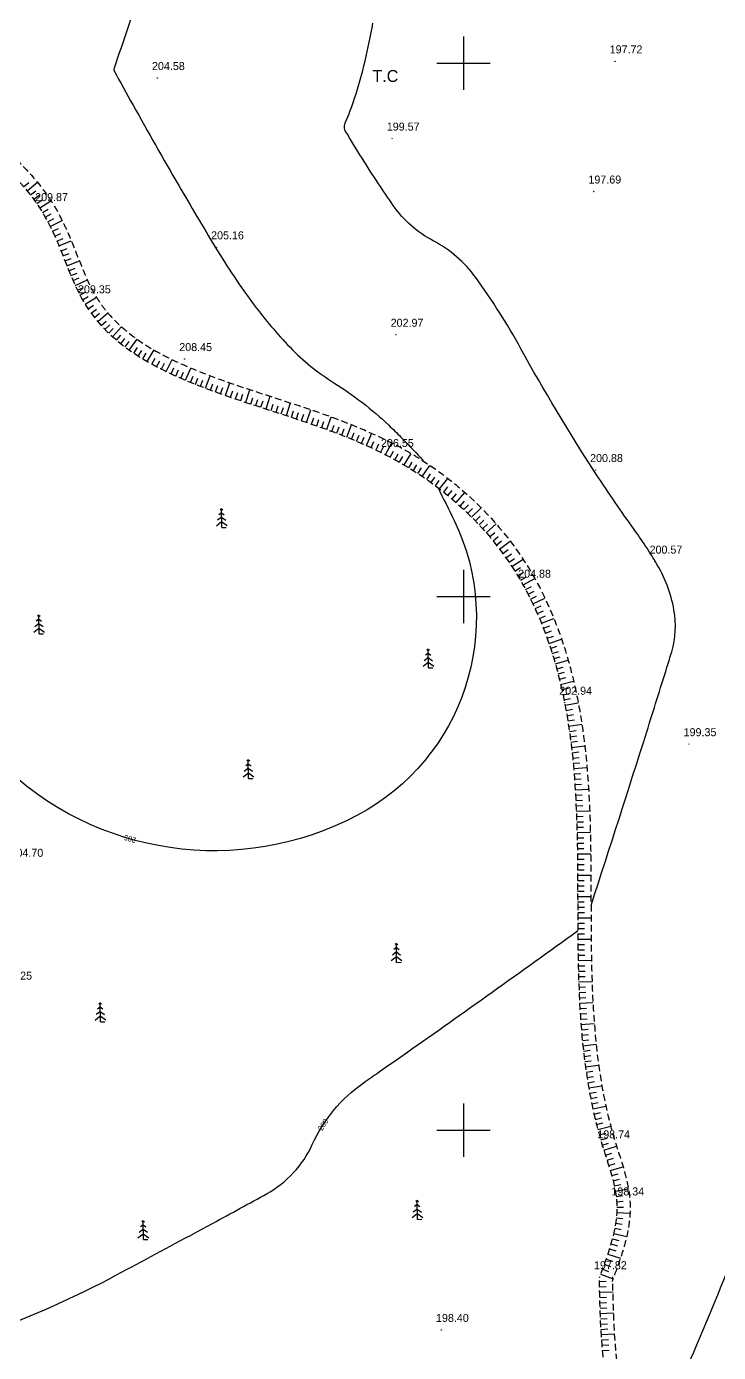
# Model space of a CAD drawing. Extents: x -83928 to -81707, y 15464 to 18601.
# Drawn here: x -82363.7 to -82104.5, y 16116.6 to 16613.7 of the extents above; entities that cross this region are included whole.
import ezdxf
from ezdxf.enums import TextEntityAlignment as Align

# ---------------------------------------------------------------- set-up
doc = ezdxf.new("R2010")
doc.units = 0
doc.header["$MEASUREMENT"] = 0
doc.linetypes.add('INTERROMPU', pattern=[0.75, 0.5, -0.25])
for name, color, linetype in [('ALT', 7, 'Continuous'), ('Carroyage 1', 7, 'Continuous'), ('CNiv_1', 1, 'Continuous'), ('CONST', 7, 'Continuous'), ('Cotation CN', 6, 'Continuous'), ('LIMITE', 40, 'INTERROMPU'), ('POINTS', 3, 'Continuous'), ('Talus', 5, 'Continuous'), ('USL', 2, 'Continuous')]:
    doc.layers.add(name, color=color, linetype=linetype)

# ---------------------------------------------------------------- blocks, each defined once
blk = doc.blocks.new('CotaCNiv')
at = {"invisible_edges": 15}
blk.add_3dface([(-0.5, -0.5), (0.5, -0.5), (0.5, 0.5), (-0.5, 0.5)], dxfattribs=at)
blk.add_3dface([(-0.5, -0.5), (0.5, -0.5), (0.5, 0.5), (-0.5, 0.5)], dxfattribs=at)
blk.add_attdef('ALTCNIV', text='', height=0.4).set_placement((0, 0), align=Align.MIDDLE)
blk = doc.blocks.new('T10')
at = {"layer": 'USL'}
for p, q in [((0.02, 2.78), (-0.5, 2.4)), ((0.02, 3.53), (-0.26, 3.33)), ((-0.02, 3.53), (0.26, 3.33)), ((-0.02, 2.78), (0.5, 2.4)), ((0, 0), (0, 3.5)), ((-1, 0.34), (-0.02, 1.1)), ((0.02, 1.94), (-0.77, 1.36)), ((-0.02, 1.94), (0.77, 1.36)), ((-0.02, 1.1), (1.01, 0.34)), ((0, 0), (0.83, 0))]:
    blk.add_line(p, q, dxfattribs=at)

msp = doc.modelspace()

# ---------------------------------------------------------------- linework, layer by layer
at = {"layer": 'Carroyage 1'}
for p, q in [((-82200, 16610), (-82200, 16590)), ((-82210, 16600), (-82190, 16600)), ((-82200, 16410), (-82200, 16390)), ((-82210, 16400), (-82190, 16400)), ((-82200, 16210), (-82200, 16190)), ((-82210, 16200), (-82190, 16200))]:
    msp.add_line(p, q, dxfattribs=at)
at = {"layer": 'CNiv_1'}
for points, elevation in [([(-82317.39, 16637.91, 0.000056), (-82325.75, 16613.25, 0.000074), (-82330.86, 16598.16, 0.002728), (-82331, 16597.75, 0.203775), (-82330.96, 16597.33, 0.005544), (-82323.8, 16584.2, 0.003549), (-82306.7, 16554.18, 0.004553), (-82293, 16531, 0.024594), (-82278.4, 16509.29, 0.031079), (-82265, 16493.5, 0.061916), (-82248.53, 16480.14, -0.050494), (-82228, 16464.25, -0.009024), (-82223.46, 16459.78, -0.005332), (-82216, 16452, -0.030874), (-82214.96, 16450.75, -0.030874)], 205), ([(-82152.22, 16284.19, 0.00257), (-82131.33, 16349.33, 0.000891), (-82123.77, 16373.48, 0.003686), (-82122, 16379.33, 0.116331), (-82121.14, 16394.96, 0.093923), (-82128, 16413, 0.018008), (-82136.91, 16426.39, -0.011602), (-82151, 16447, -0.018657), (-82178.48, 16492.92, 0.031615), (-82195.4, 16519.6, 0.115008), (-82211.3, 16533.36, -0.120632), (-82226.33, 16546.67, -0.005637), (-82231.83, 16554.79, -0.004869), (-82238, 16564.33, -0.008563), (-82244.28, 16574.64, -0.103068), (-82244.6, 16575.6, -0.13602), (-82244.28, 16577.67, 0.028587), (-82240.8, 16586.8, 0.034115), (-82233.92, 16615.03, -0.07079)], 200), ([(-82209.67, 16440.92, -0.005939), (-82203.5, 16428.5, -0.402892), (-82239.72, 16318.03, -0.327781), (-82373.66, 16337.66, -0.327781)], 205), ([(-81927.18, 16183.97, -0.013348), (-81927.72, 16185.18, 0.102223), (-81966, 16241, 0.005132), (-81991.13, 16264.67, 0.009547), (-82005, 16277, 0.055304), (-82032.18, 16295.46, 0.245566), (-82040, 16295.5, 0.104274), (-82044.94, 16291.47, 0.056416), (-82051.2, 16281.6, 0.014462), (-82062.11, 16257.43, 0.024173), (-82067.5, 16242.5, 0.006777), (-82071.24, 16229.74, -0.010694), (-82073.67, 16221.67, -0.008305), (-82078.47, 16207.68, -0.003142), (-82092, 16171, -0.010548), (-82113.04, 16118.46, -0.018347), (-82126.86, 16089, -0.011851), (-82130.85, 16081.67, -0.004902), (-82132.88, 16078.24)], 195), ([(-82396.45, 16131.56, 0.002006), (-82396.36, 16131.17, 0.272421), (-82389.5, 16124, 0.157514), (-82377.45, 16124.44, 0.035705), (-82330, 16145.67, 0.000214), (-82300.48, 16161.51, 0.000974), (-82294, 16165, 0.00134), (-82283.62, 16170.66, 0.001384), (-82273.6, 16176.2, 0.160439), (-82256.66, 16194.56, -0.133005), (-82237.6, 16217.6, -0.001509), (-82231.48, 16221.89, 0.000911), (-82221.33, 16229, 0.003439), (-82157.3, 16274.67, 0.004697), (-82157.15, 16274.78)], 200)]:
    msp.add_lwpolyline(points, format="xyb", dxfattribs=dict(at, elevation=elevation))
at = {"layer": 'LIMITE', "linetype": 'INTERROMPU', "ltscale": 5}
for points, knots in [([(-82435.31, 16825.62, 193.34), (-82427.78, 16815.37, 193.19), (-82420.22, 16805.07, 193.04), (-82406.2, 16784.42, 192.75), (-82399.73, 16774.06, 192.6), (-82390.62, 16756.25, 192.36), (-82387.41, 16748.82, 192.26), (-82383, 16735.1, 192.08), (-82381.56, 16728.81, 192), (-82380.12, 16716.18, 191.85), (-82380.13, 16709.85, 191.77), (-82381.91, 16697.21, 191.62), (-82383.67, 16690.92, 191.55), (-82387.13, 16683.12, 191.47), (-82387.9, 16681.54, 191.45), (-82390.14, 16677.31, 191.41), (-82391.72, 16674.71, 191.38), (-82395.1, 16669.58, 191.33), (-82396.89, 16667.06, 191.31), (-82401.81, 16660.44, 191.24), (-82405.03, 16656.41, 191.2), (-82411.22, 16648.57, 191.13), (-82414.18, 16644.76, 191.09), (-82418.6, 16638.48, 191.03), (-82420.24, 16635.94, 191.01), (-82422.69, 16631.5, 190.96), (-82423.59, 16629.57, 190.94), (-82424.77, 16626.29, 190.9), (-82425.14, 16624.9, 190.89), (-82425.54, 16622.31, 190.86), (-82425.57, 16621.12, 190.84), (-82425.35, 16618.73, 190.81), (-82425.09, 16617.53, 190.8), (-82424.26, 16615.07, 190.77), (-82423.69, 16613.81, 190.75), (-82422.24, 16611.24, 190.71), (-82421.36, 16609.92, 190.7), (-82419.29, 16607.24, 190.66), (-82418.12, 16605.88, 190.64), (-82414.02, 16601.56, 190.57), (-82410.64, 16598.55, 190.53), (-82403.14, 16592.4, 190.43), (-82399.02, 16589.27, 190.38), (-82390.49, 16582.82, 190.27), (-82386.07, 16579.51, 190.22), (-82377.35, 16572.6, 190.11), (-82373.04, 16569, 190.05), (-82364.96, 16561.4, 189.93), (-82361.18, 16557.39, 189.87), (-82356.65, 16551.49, 189.79), (-82355.49, 16549.85, 189.77), (-82353.31, 16546.47, 189.72), (-82352.32, 16544.74, 189.69), (-82350.48, 16541.28, 189.65), (-82349.65, 16539.54, 189.62), (-82347.2, 16534.17, 189.55), (-82345.79, 16530.57, 189.5), (-82343.06, 16523.69, 189.41), (-82341.74, 16520.42, 189.37), (-82339.76, 16516.28, 189.31), (-82339.19, 16515.17, 189.3), (-82338.19, 16513.36, 189.27), (-82337.76, 16512.63, 189.26), (-82336.86, 16511.2, 189.24), (-82336.4, 16510.5, 189.23), (-82334.95, 16508.45, 189.2), (-82333.92, 16507.14, 189.18), (-82330.22, 16502.88, 189.12), (-82327.24, 16500.17, 189.08), (-82320.61, 16495.19, 189), (-82316.96, 16492.92, 188.96), (-82309.1, 16488.73, 188.88), (-82304.9, 16486.8, 188.85), (-82293.5, 16482.12, 188.76), (-82286.01, 16479.55, 188.7), (-82270.56, 16474.46, 188.59), (-82262.61, 16471.96, 188.54), (-82246.81, 16466.45, 188.42), (-82238.97, 16463.45, 188.36), (-82228.76, 16458.62, 188.27), (-82226.11, 16457.28, 188.25), (-82220.95, 16454.44, 188.2), (-82218.42, 16452.95, 188.17), (-82211.04, 16448.26, 188.09), (-82206.37, 16444.85, 188.03), (-82193.19, 16433.83, 187.86), (-82185.51, 16425.43, 187.74), (-82177.07, 16413.18, 187.56), (-82175.16, 16410.11, 187.52), (-82169.84, 16400.68, 187.39), (-82166.87, 16394.07, 187.3), (-82161.91, 16380.52, 187.12), (-82159.92, 16373.57, 187.03), (-82157.39, 16362.37, 186.89), (-82156.59, 16358.15, 186.84), (-82155.24, 16349.71, 186.73), (-82154.69, 16345.49, 186.68), (-82153.35, 16332.81, 186.52), (-82152.86, 16324.36, 186.42), (-82152.15, 16302.33, 186.15), (-82152.27, 16288.79, 185.99), (-82152.12, 16261.93, 185.66), (-82151.84, 16248.61, 185.5), (-82149.62, 16224.54, 185.2), (-82147.97, 16213.72, 185.07), (-82144.73, 16201.01, 184.91), (-82144.16, 16198.96, 184.88), (-82143.26, 16195.9, 184.84), (-82142.94, 16194.87, 184.83), (-82142.29, 16192.8, 184.8), (-82141.95, 16191.75, 184.79), (-82140.93, 16188.57, 184.74), (-82140.24, 16186.41, 184.72), (-82139.01, 16181.96, 184.66), (-82138.47, 16179.68, 184.63), (-82137.9, 16176.2, 184.59), (-82137.76, 16175.04, 184.57), (-82137.59, 16172.95, 184.55), (-82137.55, 16172.02, 184.53), (-82137.54, 16170.19, 184.51), (-82137.57, 16169.27, 184.5), (-82137.73, 16166.56, 184.47), (-82137.95, 16164.77, 184.45), (-82138.95, 16159.08, 184.38), (-82140.06, 16155.28, 184.34), (-82142.3, 16148.67, 184.27), (-82143.37, 16145.83, 184.24), (-82144.42, 16143.05, 184.21)], [0, 0, 0, 0, 31.74372, 31.74372, 63.487441, 63.487441, 86.063023, 86.063023, 104.988245, 104.988245, 123.913468, 123.913468, 142.83869, 142.83869, 147.686928, 147.686928, 155.822397, 155.822397, 163.957866, 163.957866, 177.49723, 177.49723, 191.036595, 191.036595, 200.771717, 200.771717, 208.904412, 208.904412, 215.463884, 215.463884, 222.023355, 222.023355, 228.582827, 228.582827, 235.142299, 235.142299, 241.701771, 241.701771, 248.261243, 248.261243, 262.290416, 262.290416, 276.319589, 276.319589, 290.348762, 290.348762, 304.377935, 304.377935, 318.407108, 318.407108, 323.635141, 323.635141, 328.916365, 328.916365, 334.197589, 334.197589, 345.34542, 345.34542, 356.493251, 356.493251, 360.764795, 360.764795, 363.795637, 363.795637, 366.826479, 366.826479, 372.888163, 372.888163, 387.274312, 387.274312, 401.66046, 401.66046, 416.046608, 416.046608, 438.819504, 438.819504, 461.592399, 461.592399, 484.365295, 484.365295, 492.493595, 492.493595, 500.621894, 500.621894, 516.878493, 516.878493, 549.391691, 549.391691, 559.803467, 559.803467, 580.627019, 580.627019, 601.450571, 601.450571, 613.95719, 613.95719, 626.463809, 626.463809, 651.477047, 651.477047, 691.746126, 691.746126, 732.015206, 732.015206, 765.61494, 765.61494, 772.084768, 772.084768, 775.337833, 775.337833, 778.590897, 778.590897, 785.097026, 785.097026, 791.603155, 791.603155, 794.775134, 794.775134, 797.244479, 797.244479, 799.713824, 799.713824, 804.652514, 804.652514, 815.637697, 815.637697, 824.217964, 824.217964, 824.217964, 824.217964]), ([(-81867.75, 15605.79, 176.87), (-81865.7, 15614.02, 176.97), (-81863.62, 15622.31, 177.06), (-81860.25, 15638.89, 177.25), (-81858.95, 15647.18, 177.34), (-81858.11, 15661.36, 177.51), (-81858.2, 15667.3, 177.58), (-81859.23, 15676.02, 177.69), (-81859.72, 15678.86, 177.73), (-81860.82, 15683.58, 177.79), (-81861.33, 15685.47, 177.81), (-81862.56, 15689.31, 177.86), (-81863.28, 15691.25, 177.89), (-81864.87, 15695.07, 177.94), (-81865.74, 15696.95, 177.96), (-81868.56, 15702.5, 178.04), (-81870.72, 15706.09, 178.09), (-81878.07, 15716.97, 178.24), (-81883.98, 15723.85, 178.35), (-81896.24, 15736.53, 178.54), (-81902.6, 15742.33, 178.63), (-81915.56, 15753.38, 178.8), (-81922.16, 15758.63, 178.88), (-81935.4, 15769.13, 179.05), (-81942.04, 15774.36, 179.14), (-81951.62, 15782.61, 179.26), (-81954.81, 15785.48, 179.31), (-81959.76, 15790.27, 179.38), (-81961.6, 15792.12, 179.41), (-81964.82, 15795.56, 179.46), (-81966.22, 15797.13, 179.49), (-81968.96, 15800.34, 179.53), (-81970.3, 15801.98, 179.56), (-81974.23, 15806.97, 179.63), (-81976.74, 15810.41, 179.68), (-81984.47, 15821.62, 179.84), (-81989.43, 15829.71, 179.95), (-81996.87, 15841.82, 180.12), (-81999.27, 15845.73, 180.17), (-82005.23, 15855.15, 180.31), (-82008.87, 15860.69, 180.38), (-82016.56, 15871.51, 180.54), (-82020.61, 15876.8, 180.61), (-82028.25, 15885.81, 180.75), (-82031.76, 15889.61, 180.8), (-82037.66, 15895.37, 180.89), (-82039.94, 15897.45, 180.92), (-82046.96, 15903.44, 181.02), (-82051.92, 15907.08, 181.08), (-82058.32, 15910.92, 181.14), (-82059.45, 15911.57, 181.16), (-82061.71, 15912.82, 181.18), (-82062.84, 15913.43, 181.19), (-82066.24, 15915.2, 181.22), (-82068.52, 15916.32, 181.24), (-82074.75, 15919.37, 181.3), (-82078.68, 15921.28, 181.33), (-82084.48, 15924.49, 181.39), (-82086.47, 15925.66, 181.41), (-82089.63, 15927.73, 181.44), (-82090.85, 15928.57, 181.46), (-82093.25, 15930.35, 181.49), (-82094.43, 15931.28, 181.5), (-82097.9, 15934.2, 181.55), (-82100.13, 15936.31, 181.58), (-82105.72, 15942.3, 181.67), (-82108.84, 15946.41, 181.73), (-82113.91, 15955.03, 181.85), (-82115.86, 15959.53, 181.91), (-82117.5, 15965.68, 181.99), (-82117.84, 15967.3, 182.01), (-82118.33, 15970.7, 182.05), (-82118.47, 15972.46, 182.07), (-82118.49, 15975.64, 182.11), (-82118.42, 15977.09, 182.13), (-82118.13, 15980.02, 182.16), (-82117.91, 15981.51, 182.18), (-82117.07, 15986.22, 182.23), (-82116.24, 15989.51, 182.27), (-82114.43, 15996.25, 182.35), (-82113.45, 15999.69, 182.39), (-82111.72, 16006.73, 182.46), (-82110.97, 16010.33, 182.51), (-82110.4, 16015.53, 182.57), (-82110.29, 16017.06, 182.58), (-82110.24, 16019.59, 182.61), (-82110.26, 16020.58, 182.63), (-82110.35, 16022.56, 182.65), (-82110.43, 16023.54, 182.66), (-82110.77, 16026.47, 182.7), (-82111.12, 16028.39, 182.72), (-82112.59, 16034.67, 182.8), (-82114.13, 16038.9, 182.86), (-82117.65, 16047.11, 182.97), (-82119.63, 16051.09, 183.02), (-82122.41, 16056.61, 183.1), (-82123.24, 16058.24, 183.12), (-82124.88, 16061.48, 183.16), (-82125.69, 16063.09, 183.19), (-82128.08, 16067.9, 183.25), (-82129.63, 16071.08, 183.3), (-82132.55, 16077.42, 183.38), (-82133.92, 16080.58, 183.42), (-82136.27, 16086.54, 183.5), (-82137.26, 16089.33, 183.54), (-82138.65, 16093.75, 183.6), (-82139.11, 16095.37, 183.62), (-82139.96, 16098.63, 183.66), (-82140.34, 16100.28, 183.68), (-82141.37, 16105.27, 183.74), (-82141.91, 16108.67, 183.79), (-82143.26, 16119.67, 183.92), (-82143.65, 16127.48, 184.02), (-82143.97, 16138.57, 184.15), (-82144.03, 16141.74, 184.19), (-82144.1, 16144.91, 184.23)], [0, 0, 0, 0, 23.783969, 23.783969, 47.567937, 47.567937, 64.838838, 64.838838, 73.26971, 73.26971, 78.950341, 78.950341, 84.892413, 84.892413, 90.834485, 90.834485, 102.71863, 102.71863, 128.02622, 128.02622, 153.333811, 153.333811, 178.641402, 178.641402, 203.948992, 203.948992, 217.092132, 217.092132, 225.226602, 225.226602, 231.847837, 231.847837, 238.469073, 238.469073, 251.711544, 251.711544, 280.407883, 280.407883, 293.873178, 293.873178, 312.922515, 312.922515, 331.971852, 331.971852, 346.877716, 346.877716, 355.810079, 355.810079, 373.674805, 373.674805, 377.455357, 377.455357, 381.235909, 381.235909, 388.797014, 388.797014, 402.13199, 402.13199, 409.297946, 409.297946, 413.893832, 413.893832, 418.489718, 418.489718, 427.68149, 427.68149, 443.138746, 443.138746, 458.596001, 458.596001, 464.154175, 464.154175, 470.194518, 470.194518, 475.098461, 475.098461, 480.002405, 480.002405, 490.369152, 490.369152, 500.7359, 500.7359, 511.102647, 511.102647, 515.362539, 515.362539, 518.072387, 518.072387, 520.782234, 520.782234, 526.201929, 526.201929, 538.723091, 538.723091, 551.244253, 551.244253, 556.565058, 556.565058, 561.885864, 561.885864, 572.527474, 572.527474, 583.204884, 583.204884, 592.602111, 592.602111, 598.011783, 598.011783, 603.421455, 603.421455, 614.240799, 614.240799, 637.920796, 637.920796, 647.286952, 647.286952, 647.286952, 647.286952])]:
    msp.add_open_spline(points, degree=3, knots=knots, dxfattribs=at)
for points in [[(-82439.34, 16822.66, 193.31), (-82393.3, 16682.03, 191.48), (-82430.51, 16621.98, 190.87), (-82358.48, 16545.25, 189.72), (-82342.42, 16510.71, 189.25), (-82228.91, 16453.06, 188.2), (-82177.5, 16404.08, 187.45), (-82162.11, 16360.2, 186.88), (-82147.86, 16193.88, 184.83), (-82142.59, 16172.48, 184.56), (-82149.1, 16144.81, 184.24)], [(-82439.34, 16822.66, 193.31), (-82393.3, 16682.03, 191.48), (-82430.51, 16621.98, 190.87), (-82358.48, 16545.25, 189.72), (-82342.42, 16510.71, 189.25), (-82228.91, 16453.06, 188.2), (-82177.5, 16404.08, 187.45), (-82162.11, 16360.2, 186.88), (-82147.86, 16193.88, 184.83), (-82142.59, 16172.48, 184.56), (-82149.1, 16144.81, 184.24)], [(-81872.6, 15607, 176.9), (-81866.97, 15686.68, 177.84), (-81894.42, 15727.46, 178.42), (-81932.99, 15760.84, 178.94), (-81968.65, 15792.38, 179.44), (-82008.41, 15850.78, 180.26), (-82060.36, 15906.31, 181.09), (-82093.13, 15924.08, 181.41), (-82123.49, 15974.39, 182.11), (-82115.28, 16020.93, 182.65), (-82126.49, 16053.59, 183.07), (-82144.25, 16095.28, 183.63), (-82149.1, 16144.81, 184.24)]]:
    msp.add_spline(points, degree=3, dxfattribs=at)
at = {"layer": 'POINTS', "extrusion": (0.002059, -0.012217, 0.999923)}
for centre in [(-82143.44, 16599.66, -182.42), (-82314.92, 16593.41, -182.42), (-82226.94, 16570.71, -182.42), (-82151.4, 16550.86, -182.42), (-82358.69, 16544.27, -182.42), (-82292.77, 16529.94, -182.42), (-82342.64, 16509.71, -182.42), (-82225.5, 16497.16, -182.42), (-82304.7, 16488.04, -182.42), (-82229.12, 16452.07, -182.42), (-82150.77, 16446.44, -182.42), (-82128.49, 16412.1, -182.42), (-82177.71, 16403.08, -182.42), (-82162.32, 16359.19, -182.42), (-82115.72, 16343.65, -182.42), (-82148.07, 16192.86, -182.42), (-82142.79, 16171.46, -182.42), (-82149.3, 16143.79, -182.42), (-82208.5, 16124.03, -182.42)]:
    msp.add_circle(centre, 0.05, dxfattribs=at)
at = {"layer": 'Talus', "linetype": 'ByBlock', "extrusion": (0.000932032, -0.005533, 0.999984)}
for p, q in [((-82364.8, 16553.67, 189.84), (-82362.91, 16555.3, 189.85)), ((-82363.51, 16552.14, 189.82), (-82359.65, 16555.32, 189.84)), ((-82362.26, 16550.58, 189.8), (-82360.29, 16552.12, 189.81)), ((-82361.04, 16548.99, 189.77), (-82359.03, 16550.47, 189.78)), ((-82359.88, 16547.36, 189.75), (-82357.83, 16548.79, 189.76)), ((-82358.77, 16545.7, 189.73), (-82354.57, 16548.42, 189.75)), ((-82357.71, 16544.01, 189.7), (-82355.56, 16545.3, 189.71)), ((-82356.7, 16542.28, 189.68), (-82354.52, 16543.5, 189.69)), ((-82355.74, 16540.52, 189.65), (-82353.53, 16541.69, 189.66)), ((-82354.83, 16538.74, 189.63), (-82350.35, 16540.96, 189.64)), ((-82353.96, 16536.94, 189.61), (-82351.7, 16538, 189.61)), ((-82353.13, 16535.12, 189.58), (-82350.85, 16536.14, 189.59)), ((-82352.33, 16533.29, 189.56), (-82350.03, 16534.28, 189.56)), ((-82351.55, 16531.45, 189.53), (-82346.93, 16533.36, 189.54)), ((-82350.79, 16529.6, 189.51), (-82348.47, 16530.54, 189.51)), ((-82350.05, 16527.74, 189.48), (-82347.72, 16528.67, 189.49)), ((-82349.31, 16525.88, 189.46), (-82346.98, 16526.81, 189.46)), ((-82348.57, 16524.02, 189.43), (-82343.92, 16525.88, 189.44)), ((-82347.82, 16522.17, 189.41), (-82345.51, 16523.11, 189.41)), ((-82347.06, 16520.32, 189.38), (-82344.75, 16521.28, 189.39)), ((-82346.28, 16518.48, 189.36), (-82343.98, 16519.48, 189.36)), ((-82345.46, 16516.65, 189.34), (-82340.92, 16518.73, 189.35)), ((-82344.61, 16514.84, 189.31), (-82342.36, 16515.93, 189.32)), ((-82343.72, 16513.06, 189.29), (-82341.5, 16514.21, 189.29)), ((-82342.76, 16511.3, 189.26), (-82340.59, 16512.53, 189.27)), ((-82341.74, 16509.58, 189.24), (-82337.49, 16512.2, 189.26)), ((-82340.66, 16507.9, 189.21), (-82338.59, 16509.29, 189.22)), ((-82339.52, 16506.26, 189.19), (-82337.49, 16507.73, 189.2)), ((-82338.31, 16504.66, 189.17), (-82336.34, 16506.21, 189.18)), ((-82337.04, 16503.11, 189.15), (-82333.23, 16506.35, 189.17)), ((-82335.72, 16501.61, 189.12), (-82333.87, 16503.3, 189.14)), ((-82334.35, 16500.16, 189.1), (-82332.56, 16501.91, 189.12)), ((-82332.93, 16498.75, 189.08), (-82331.2, 16500.56, 189.1)), ((-82331.46, 16497.4, 189.06), (-82328.12, 16501.12, 189.09)), ((-82329.95, 16496.09, 189.04), (-82328.34, 16498, 189.06)), ((-82328.4, 16494.82, 189.02), (-82326.85, 16496.78, 189.04)), ((-82326.81, 16493.6, 189), (-82325.32, 16495.6, 189.02)), ((-82325.2, 16492.42, 188.98), (-82322.31, 16496.5, 189.02)), ((-82323.55, 16491.29, 188.96), (-82322.16, 16493.36, 188.98)), ((-82321.88, 16490.19, 188.94), (-82320.53, 16492.3, 188.96)), ((-82320.18, 16489.14, 188.92), (-82318.88, 16491.28, 188.95)), ((-82318.46, 16488.12, 188.91), (-82315.95, 16492.45, 188.95)), ((-82316.71, 16487.14, 188.89), (-82315.51, 16489.33, 188.91)), ((-82314.96, 16486.19, 188.87), (-82313.79, 16488.4, 188.9)), ((-82313.18, 16485.27, 188.86), (-82312.05, 16487.5, 188.88)), ((-82311.39, 16484.38, 188.84), (-82309.2, 16488.87, 188.89)), ((-82309.58, 16483.52, 188.82), (-82308.52, 16485.78, 188.85)), ((-82307.77, 16482.68, 188.81), (-82306.74, 16484.96, 188.83)), ((-82304.1, 16481.08, 188.78), (-82302.15, 16485.69, 188.83)), ((-82305.94, 16481.87, 188.79), (-82304.94, 16484.16, 188.82)), ((-82302.25, 16480.31, 188.76), (-82301.31, 16482.63, 188.79)), ((-82300.4, 16479.56, 188.75), (-82299.47, 16481.89, 188.77)), ((-82298.54, 16478.83, 188.73), (-82297.63, 16481.16, 188.76)), ((-82296.67, 16478.12, 188.72), (-82294.9, 16482.8, 188.77)), ((-82294.8, 16477.42, 188.7), (-82293.93, 16479.76, 188.73)), ((-82289.15, 16475.4, 188.66), (-82287.5, 16480.12, 188.71)), ((-82292.92, 16476.73, 188.69), (-82292.07, 16479.08, 188.72)), ((-82291.03, 16476.06, 188.68), (-82290.2, 16478.41, 188.7)), ((-82287.26, 16474.74, 188.65), (-82286.45, 16477.11, 188.67)), ((-82285.37, 16474.1, 188.63), (-82284.56, 16476.46, 188.66)), ((-82283.47, 16473.46, 188.62), (-82282.68, 16475.83, 188.65)), ((-82281.57, 16472.83, 188.61), (-82280, 16477.57, 188.66)), ((-82273.97, 16470.34, 188.55), (-82272.42, 16475.09, 188.61)), ((-82279.67, 16472.2, 188.59), (-82278.89, 16474.57, 188.62)), ((-82277.77, 16471.58, 188.58), (-82277, 16473.95, 188.61)), ((-82275.87, 16470.96, 188.57), (-82275.1, 16473.33, 188.59)), ((-82272.07, 16469.72, 188.54), (-82271.29, 16472.1, 188.57)), ((-82270.17, 16469.1, 188.53), (-82269.39, 16471.48, 188.55)), ((-82268.26, 16468.48, 188.51), (-82267.49, 16470.86, 188.54)), ((-82266.36, 16467.86, 188.5), (-82264.8, 16472.61, 188.55)), ((-82258.78, 16465.32, 188.45), (-82257.16, 16470.05, 188.5)), ((-82264.46, 16467.23, 188.49), (-82263.68, 16469.6, 188.51)), ((-82262.57, 16466.6, 188.47), (-82261.77, 16468.97, 188.5)), ((-82260.67, 16465.96, 188.46), (-82259.87, 16468.33, 188.49)), ((-82256.89, 16464.67, 188.43), (-82256.07, 16467.03, 188.46)), ((-82255, 16464, 188.42), (-82254.17, 16466.36, 188.44)), ((-82253.12, 16463.33, 188.4), (-82252.27, 16465.69, 188.43)), ((-82251.23, 16462.65, 188.39), (-82249.52, 16467.35, 188.44)), ((-82249.36, 16461.96, 188.38), (-82248.48, 16464.3, 188.4)), ((-82247.49, 16461.25, 188.36), (-82246.6, 16463.59, 188.39)), ((-82245.62, 16460.53, 188.35), (-82244.71, 16462.86, 188.37)), ((-82243.76, 16459.79, 188.33), (-82241.9, 16464.43, 188.38)), ((-82241.91, 16459.04, 188.32), (-82240.96, 16461.35, 188.34)), ((-82240.07, 16458.27, 188.3), (-82239.09, 16460.57, 188.33)), ((-82236.4, 16456.67, 188.27), (-82234.35, 16461.23, 188.32)), ((-82238.23, 16457.48, 188.29), (-82237.23, 16459.77, 188.31)), ((-82234.58, 16455.84, 188.26), (-82233.53, 16458.11, 188.28)), ((-82232.77, 16454.99, 188.24), (-82231.69, 16457.24, 188.26)), ((-82230.97, 16454.11, 188.22), (-82229.86, 16456.35, 188.25)), ((-82229.19, 16453.21, 188.21), (-82226.9, 16457.65, 188.25)), ((-82227.42, 16452.28, 188.19), (-82226.24, 16454.49, 188.21)), ((-82225.66, 16451.33, 188.17), (-82224.45, 16453.52, 188.2)), ((-82223.92, 16450.35, 188.16), (-82222.67, 16452.52, 188.18)), ((-82222.19, 16449.34, 188.14), (-82219.64, 16453.64, 188.18)), ((-82220.47, 16448.31, 188.12), (-82219.17, 16450.44, 188.14)), ((-82218.78, 16447.25, 188.1), (-82217.44, 16449.36, 188.12)), ((-82217.09, 16446.17, 188.08), (-82215.72, 16448.26, 188.11)), ((-82215.43, 16445.06, 188.07), (-82212.63, 16449.2, 188.11)), ((-82213.78, 16443.93, 188.05), (-82212.35, 16445.97, 188.07)), ((-82212.15, 16442.77, 188.03), (-82210.69, 16444.79, 188.05)), ((-82210.54, 16441.58, 188.01), (-82209.05, 16443.58, 188.03)), ((-82208.95, 16440.37, 187.99), (-82205.89, 16444.33, 188.03)), ((-82207.38, 16439.14, 187.97), (-82205.82, 16441.09, 187.99)), ((-82205.83, 16437.88, 187.95), (-82204.24, 16439.8, 187.97)), ((-82204.29, 16436.59, 187.93), (-82202.67, 16438.49, 187.95)), ((-82202.78, 16435.28, 187.91), (-82199.48, 16439.03, 187.94)), ((-82201.29, 16433.95, 187.89), (-82199.61, 16435.8, 187.9)), ((-82199.82, 16432.59, 187.87), (-82198.11, 16434.41, 187.88)), ((-82198.38, 16431.21, 187.85), (-82196.64, 16433, 187.86)), ((-82196.95, 16429.8, 187.82), (-82193.41, 16433.33, 187.86)), ((-82195.55, 16428.38, 187.8), (-82193.75, 16430.11, 187.82)), ((-82194.18, 16426.92, 187.78), (-82192.35, 16428.63, 187.8)), ((-82192.83, 16425.45, 187.76), (-82190.97, 16427.12, 187.77)), ((-82191.5, 16423.95, 187.74), (-82187.73, 16427.24, 187.76)), ((-82190.2, 16422.44, 187.71), (-82188.29, 16424.05, 187.73)), ((-82188.92, 16420.9, 187.69), (-82186.98, 16422.47, 187.7)), ((-82187.67, 16419.33, 187.67), (-82185.71, 16420.88, 187.68)), ((-82186.45, 16417.75, 187.65), (-82182.47, 16420.78, 187.67)), ((-82185.25, 16416.15, 187.62), (-82183.24, 16417.63, 187.63)), ((-82184.08, 16414.53, 187.6), (-82182.04, 16415.97, 187.61)), ((-82182.94, 16412.88, 187.58), (-82180.88, 16414.29, 187.59)), ((-82181.83, 16411.22, 187.55), (-82177.65, 16413.97, 187.57)), ((-82180.75, 16409.54, 187.53), (-82178.63, 16410.88, 187.54)), ((-82179.69, 16407.84, 187.51), (-82177.56, 16409.14, 187.51)), ((-82178.67, 16406.12, 187.48), (-82176.51, 16407.39, 187.49)), ((-82177.67, 16404.39, 187.46), (-82173.32, 16406.84, 187.47)), ((-82176.71, 16402.64, 187.43), (-82174.51, 16403.82, 187.44)), ((-82175.77, 16400.87, 187.41), (-82173.55, 16402.02, 187.42)), ((-82174.87, 16399.09, 187.39), (-82172.63, 16400.2, 187.39)), ((-82173.99, 16397.29, 187.36), (-82169.48, 16399.44, 187.37)), ((-82173.15, 16395.48, 187.34), (-82170.87, 16396.52, 187.34)), ((-82172.33, 16393.65, 187.31), (-82170.04, 16394.66, 187.32)), ((-82171.54, 16391.82, 187.29), (-82169.23, 16392.79, 187.29)), ((-82170.77, 16389.97, 187.26), (-82166.14, 16391.84, 187.27)), ((-82170.04, 16388.11, 187.24), (-82167.71, 16389.01, 187.24)), ((-82169.33, 16386.24, 187.21), (-82166.99, 16387.11, 187.22)), ((-82168.65, 16384.36, 187.19), (-82166.29, 16385.2, 187.19)), ((-82167.99, 16382.47, 187.16), (-82163.26, 16384.08, 187.17)), ((-82167.36, 16380.57, 187.14), (-82164.98, 16381.35, 187.14)), ((-82166.75, 16378.67, 187.11), (-82164.36, 16379.41, 187.12)), ((-82166.16, 16376.75, 187.09), (-82163.77, 16377.47, 187.09)), ((-82165.6, 16374.83, 187.06), (-82160.8, 16376.2, 187.07)), ((-82165.07, 16372.91, 187.04), (-82162.66, 16373.56, 187.04)), ((-82164.55, 16370.98, 187.01), (-82162.13, 16371.6, 187.01)), ((-82164.06, 16369.04, 186.99), (-82161.64, 16369.64, 186.99)), ((-82163.59, 16367.09, 186.96), (-82158.73, 16368.24, 186.96)), ((-82163.15, 16365.14, 186.94), (-82160.71, 16365.69, 186.94)), ((-82162.72, 16363.19, 186.91), (-82160.27, 16363.71, 186.91)), ((-82162.31, 16361.23, 186.89), (-82159.86, 16361.73, 186.89)), ((-82161.93, 16359.27, 186.87), (-82157.02, 16360.21, 186.86)), ((-82161.56, 16357.3, 186.84), (-82159.1, 16357.75, 186.84)), ((-82161.22, 16355.33, 186.82), (-82158.75, 16355.75, 186.81)), ((-82160.89, 16353.36, 186.79), (-82158.42, 16353.76, 186.79)), ((-82160.58, 16351.39, 186.77), (-82155.64, 16352.14, 186.76)), ((-82160.29, 16349.41, 186.74), (-82157.81, 16349.76, 186.74)), ((-82160.01, 16347.43, 186.72), (-82157.54, 16347.76, 186.71)), ((-82159.76, 16345.44, 186.69), (-82157.28, 16345.75, 186.69)), ((-82159.52, 16343.46, 186.67), (-82154.55, 16344.04, 186.66)), ((-82159.29, 16341.47, 186.64), (-82156.81, 16341.74, 186.64)), ((-82159.08, 16339.48, 186.62), (-82156.6, 16339.73, 186.61)), ((-82158.89, 16337.49, 186.59), (-82156.4, 16337.72, 186.59)), ((-82158.71, 16335.5, 186.57), (-82153.73, 16335.93, 186.56)), ((-82158.54, 16333.51, 186.54), (-82156.05, 16333.71, 186.54)), ((-82158.39, 16331.51, 186.52), (-82155.9, 16331.7, 186.51)), ((-82158.25, 16329.52, 186.5), (-82155.76, 16329.68, 186.49)), ((-82158.12, 16327.52, 186.47), (-82153.13, 16327.83, 186.46)), ((-82158.01, 16325.52, 186.45), (-82155.51, 16325.66, 186.44)), ((-82157.9, 16323.53, 186.42), (-82155.4, 16323.65, 186.42)), ((-82157.8, 16321.53, 186.4), (-82155.31, 16321.64, 186.39)), ((-82157.72, 16319.53, 186.37), (-82152.72, 16319.73, 186.36)), ((-82157.64, 16317.53, 186.35), (-82155.14, 16317.62, 186.34)), ((-82157.57, 16315.53, 186.33), (-82155.08, 16315.61, 186.32)), ((-82157.51, 16313.54, 186.3), (-82155.02, 16313.61, 186.29)), ((-82157.46, 16311.54, 186.28), (-82152.46, 16311.66, 186.26)), ((-82157.42, 16309.54, 186.25), (-82154.92, 16309.59, 186.25)), ((-82157.38, 16307.54, 186.23), (-82154.88, 16307.58, 186.22)), ((-82157.35, 16305.54, 186.2), (-82154.85, 16305.58, 186.2)), ((-82157.32, 16303.54, 186.18), (-82152.32, 16303.6, 186.17)), ((-82157.3, 16301.54, 186.16), (-82154.8, 16301.56, 186.15)), ((-82157.28, 16299.54, 186.13), (-82154.78, 16299.56, 186.12)), ((-82157.26, 16297.54, 186.11), (-82154.76, 16297.56, 186.1)), ((-82157.25, 16295.54, 186.08), (-82152.25, 16295.56, 186.07)), ((-82157.25, 16293.54, 186.06), (-82154.75, 16293.55, 186.05)), ((-82157.24, 16291.54, 186.04), (-82154.74, 16291.55, 186.03)), ((-82157.23, 16289.54, 186.01), (-82154.73, 16289.55, 186)), ((-82157.23, 16287.54, 185.99), (-82152.23, 16287.55, 185.97)), ((-82157.23, 16285.54, 185.96), (-82154.73, 16285.54, 185.96)), ((-82157.22, 16283.54, 185.94), (-82154.72, 16283.55, 185.93)), ((-82157.22, 16281.54, 185.91), (-82154.72, 16281.55, 185.91)), ((-82157.21, 16279.54, 185.89), (-82152.21, 16279.56, 185.88)), ((-82157.21, 16277.54, 185.87), (-82154.71, 16277.55, 185.86)), ((-82157.2, 16275.54, 185.84), (-82154.7, 16275.56, 185.83)), ((-82157.18, 16273.54, 185.82), (-82154.68, 16273.56, 185.81)), ((-82157.17, 16271.54, 185.79), (-82152.17, 16271.59, 185.78)), ((-82157.15, 16269.54, 185.77), (-82154.65, 16269.57, 185.76)), ((-82157.12, 16267.54, 185.75), (-82154.62, 16267.58, 185.74)), ((-82157.09, 16265.54, 185.72), (-82154.59, 16265.58, 185.71)), ((-82157.06, 16263.54, 185.7), (-82152.06, 16263.64, 185.68)), ((-82157.02, 16261.54, 185.67), (-82154.52, 16261.6, 185.67)), ((-82156.97, 16259.54, 185.65), (-82154.47, 16259.61, 185.64)), ((-82156.91, 16257.55, 185.63), (-82154.41, 16257.62, 185.62)), ((-82156.85, 16255.55, 185.6), (-82151.85, 16255.71, 185.59)), ((-82156.78, 16253.55, 185.58), (-82154.28, 16253.64, 185.57)), ((-82156.7, 16251.55, 185.55), (-82154.2, 16251.66, 185.55)), ((-82156.61, 16249.55, 185.53), (-82154.11, 16249.67, 185.52)), ((-82156.51, 16247.55, 185.5), (-82151.51, 16247.82, 185.49)), ((-82156.4, 16245.56, 185.48), (-82153.9, 16245.7, 185.47)), ((-82156.27, 16243.56, 185.45), (-82153.78, 16243.72, 185.45)), ((-82156.14, 16241.57, 185.43), (-82153.65, 16241.74, 185.42)), ((-82155.99, 16239.57, 185.41), (-82151.01, 16239.95, 185.39)), ((-82155.83, 16237.58, 185.38), (-82153.34, 16237.79, 185.38)), ((-82155.66, 16235.59, 185.36), (-82153.17, 16235.81, 185.35)), ((-82155.47, 16233.59, 185.33), (-82152.99, 16233.84, 185.33)), ((-82155.27, 16231.6, 185.31), (-82150.3, 16232.13, 185.3)), ((-82155.06, 16229.62, 185.28), (-82152.57, 16229.9, 185.28)), ((-82154.83, 16227.63, 185.26), (-82152.34, 16227.93, 185.25)), ((-82154.58, 16225.65, 185.23), (-82152.1, 16225.97, 185.23)), ((-82154.31, 16223.66, 185.21), (-82149.36, 16224.35, 185.2)), ((-82154.03, 16221.68, 185.18), (-82151.56, 16222.05, 185.18)), ((-82153.73, 16219.71, 185.16), (-82151.26, 16220.09, 185.16)), ((-82153.41, 16217.73, 185.13), (-82150.95, 16218.14, 185.13)), ((-82153.08, 16215.76, 185.11), (-82148.15, 16216.63, 185.11)), ((-82152.72, 16213.79, 185.09), (-82150.26, 16214.25, 185.08)), ((-82152.34, 16211.83, 185.06), (-82149.89, 16212.31, 185.06)), ((-82151.95, 16209.87, 185.04), (-82149.5, 16210.38, 185.03)), ((-82151.53, 16207.91, 185.01), (-82146.65, 16208.98, 185.01)), ((-82151.1, 16205.96, 184.99), (-82148.66, 16206.52, 184.99)), ((-82150.64, 16204.01, 184.96), (-82148.21, 16204.6, 184.96)), ((-82150.16, 16202.07, 184.94), (-82147.73, 16202.69, 184.94)), ((-82149.66, 16200.14, 184.91), (-82144.82, 16201.42, 184.91)), ((-82149.13, 16198.21, 184.89), (-82146.72, 16198.88, 184.89)), ((-82148.58, 16196.28, 184.86), (-82146.18, 16196.98, 184.86)), ((-82148.01, 16194.37, 184.84), (-82145.62, 16195.09, 184.84)), ((-82147.42, 16192.46, 184.81), (-82142.65, 16193.96, 184.82)), ((-82146.81, 16190.55, 184.79), (-82144.43, 16191.32, 184.79)), ((-82146.2, 16188.65, 184.76), (-82143.82, 16189.41, 184.76)), ((-82145.6, 16186.74, 184.74), (-82143.21, 16187.49, 184.74)), ((-82145.01, 16184.83, 184.71), (-82140.22, 16186.26, 184.71)), ((-82144.46, 16182.91, 184.69), (-82142.05, 16183.58, 184.69)), ((-82143.95, 16180.97, 184.66), (-82141.52, 16181.58, 184.66)), ((-82143.49, 16179.03, 184.64), (-82141.05, 16179.55, 184.64)), ((-82143.11, 16177.06, 184.61), (-82138.19, 16177.92, 184.61)), ((-82142.82, 16175.09, 184.59), (-82140.33, 16175.4, 184.58)), ((-82142.62, 16173.1, 184.56), (-82140.13, 16173.27, 184.56)), ((-82142.74, 16167.1, 184.49), (-82140.25, 16166.85, 184.48)), ((-82142.59, 16169.1, 184.52), (-82137.59, 16168.85, 184.5)), ((-82142.55, 16171.1, 184.54), (-82140.05, 16171.12, 184.53)), ((-82143.32, 16163.15, 184.45), (-82140.86, 16162.68, 184.43)), ((-82142.99, 16165.12, 184.47), (-82140.51, 16164.75, 184.46)), ((-82144.74, 16157.32, 184.38), (-82142.34, 16156.62, 184.36)), ((-82144.21, 16159.25, 184.4), (-82141.79, 16158.62, 184.39)), ((-82143.73, 16161.19, 184.42), (-82138.86, 16160.08, 184.4)), ((-82146.59, 16151.61, 184.32), (-82144.23, 16150.79, 184.3)), ((-82145.94, 16153.51, 184.34), (-82141.2, 16151.92, 184.3)), ((-82145.32, 16155.41, 184.36), (-82142.94, 16154.66, 184.34)), ((-82147.96, 16147.86, 184.28), (-82145.61, 16146.98, 184.26)), ((-82147.26, 16149.73, 184.3), (-82144.91, 16148.88, 184.28)), ((-82149.07, 16143.26, 184.22), (-82146.57, 16143.31, 184.22)), ((-82148.66, 16145.98, 184.26), (-82143.98, 16144.22, 184.22)), ((-82149.02, 16141.26, 184.2), (-82146.53, 16141.32, 184.19)), ((-82148.98, 16139.26, 184.18), (-82143.98, 16139.38, 184.16)), ((-82148.93, 16137.26, 184.15), (-82146.43, 16137.33, 184.15)), ((-82148.88, 16135.27, 184.13), (-82146.38, 16135.34, 184.12)), ((-82148.82, 16133.27, 184.1), (-82146.32, 16133.35, 184.1)), ((-82148.75, 16131.27, 184.08), (-82143.75, 16131.45, 184.07)), ((-82148.67, 16129.27, 184.06), (-82146.17, 16129.37, 184.05)), ((-82148.58, 16127.27, 184.03), (-82146.08, 16127.39, 184.02)), ((-82148.48, 16125.27, 184.01), (-82145.98, 16125.41, 184)), ((-82148.36, 16123.28, 183.98), (-82143.37, 16123.59, 183.97)), ((-82148.23, 16121.28, 183.96), (-82145.73, 16121.46, 183.95)), ((-82148.08, 16119.29, 183.93), (-82145.58, 16119.49, 183.93)), ((-82147.91, 16117.3, 183.91), (-82145.42, 16117.52, 183.9))]:
    msp.add_line(p, q, dxfattribs=at)

# ---------------------------------------------------------------- block references
at = {"extrusion": (0.000932032, -0.005533, 0.999984), "xscale": 2.000000000010331, "yscale": 1.999999999992818, "zscale": 2.000000000000016, "rotation": 0.6767476860794991}
for p in [(-82290.55, 16425.24, -162.28), (-82358.99, 16385.34, -162.28), (-82213.1, 16372.58, -162.28), (-82280.51, 16331.13, -162.28), (-82225.02, 16262.22, -162.28), (-82335.98, 16239.93, -162.28), (-82217.24, 16165.85, -162.28), (-82319.91, 16158.26, -162.28)]:
    msp.add_blockref('T10', p, dxfattribs=at)
at = {"layer": 'Cotation CN'}
ref = msp.add_blockref('CotaCNiv', (-82324.94, 16309.15, 10205), dxfattribs=dict(at, xscale=5.999999999999472, yscale=3, rotation=163.9479396264121))
ref.add_attrib('ALTCNIV', '205', dxfattribs={"height": 2, "rotation": 163.9479}).set_placement((-82324.94, 16309.15, 205), align=Align.MIDDLE_CENTER)
ref = msp.add_blockref('CotaCNiv', (-82252.59, 16202, 10200), dxfattribs=dict(at, xscale=5.666666666670189, yscale=3, rotation=57.04885352394391))
ref.add_attrib('ALTCNIV', '200', dxfattribs={"height": 2, "rotation": 57.0489}).set_placement((-82252.59, 16202, 200), align=Align.MIDDLE_CENTER)

# ---------------------------------------------------------------- texts
at = {"layer": 'ALT', "extrusion": (0.002059, -0.012217, 0.999923)}
for s, p in [('197.72', (-82145.44, 16602.66, -182.42)), ('204.58', (-82316.92, 16596.41, -182.42)), ('199.57', (-82228.94, 16573.71, -182.42)), ('197.69', (-82153.4, 16553.86, -182.42)), ('209.87', (-82360.69, 16547.27, -182.42)), ('205.16', (-82294.77, 16532.94, -182.42)), ('209.35', (-82344.64, 16512.71, -182.42)), ('202.97', (-82227.5, 16500.16, -182.42)), ('208.45', (-82306.7, 16491.04, -182.42)), ('206.55', (-82231.12, 16455.07, -182.42)), ('200.88', (-82152.77, 16449.44, -182.42)), ('200.57', (-82130.49, 16415.1, -182.42)), ('204.88', (-82179.71, 16406.08, -182.42)), ('202.94', (-82164.32, 16362.19, -182.42)), ('199.35', (-82117.72, 16346.65, -182.42)), ('204.70', (-82369.92, 16301.43, -182.42)), ('203.25', (-82374.11, 16255.37, -182.42)), ('198.74', (-82150.07, 16195.86, -182.42)), ('198.34', (-82144.79, 16174.46, -182.42)), ('197.82', (-82151.3, 16146.79, -182.42)), ('198.40', (-82210.5, 16127.03, -182.42))]:
    msp.add_text(s, height=3, rotation=359.9958, dxfattribs=at).set_placement(p)
at = {"layer": 'CONST', "linetype": 'ByBlock', "extrusion": (0.000932032, -0.005533, 0.999984)}
msp.add_text('T.C', height=4.5, rotation=0.0032, dxfattribs=at).set_placement((-82234.07, 16592.28, -162.28))

doc.saveas('drawing.dxf')
